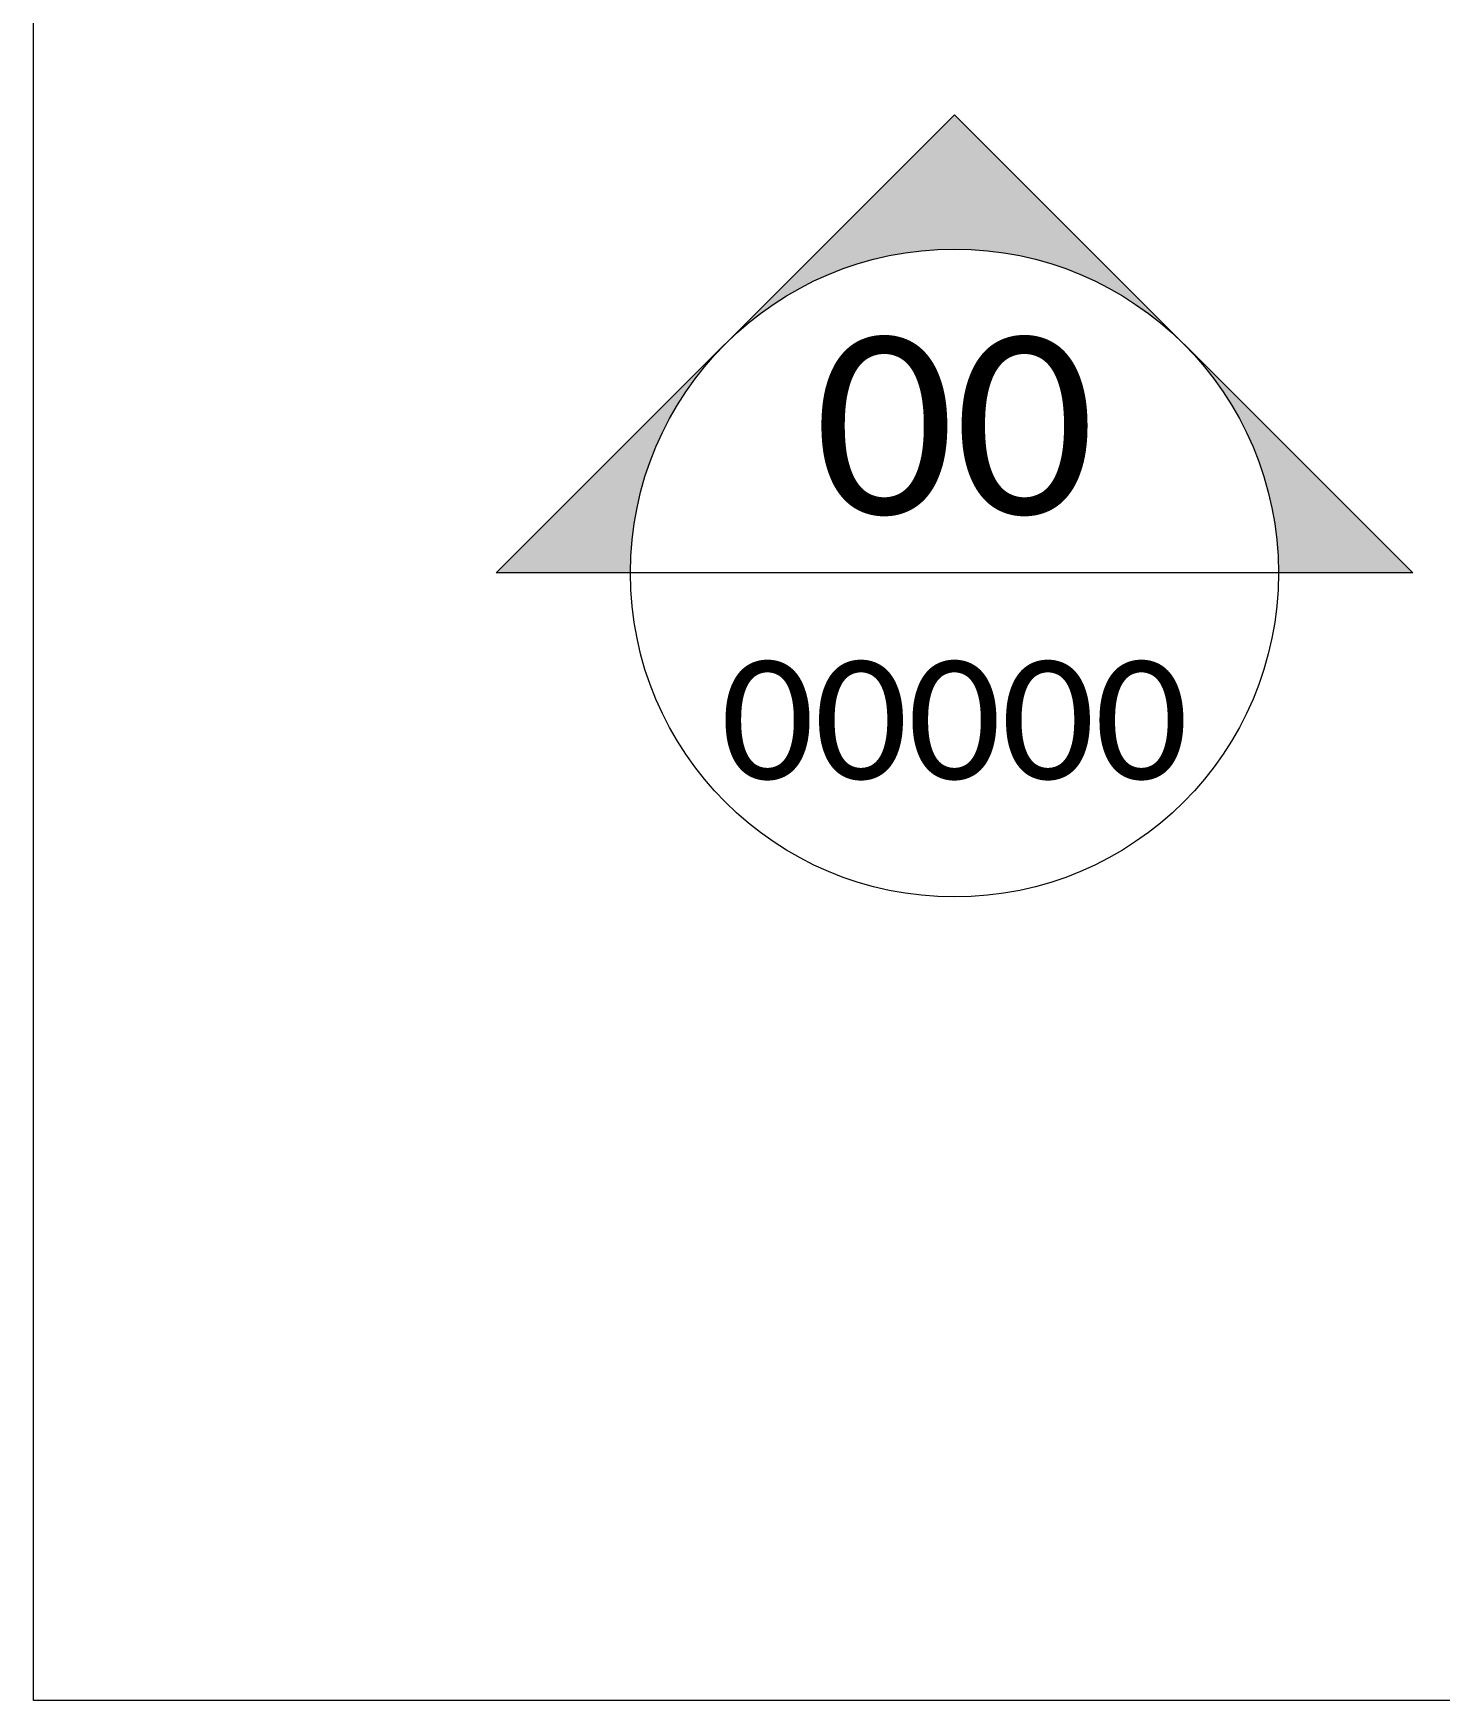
# Model space of a CAD drawing. Header units: millimetres. Extents: x -18512 to 101824, y -95768 to 52898.
# Drawn here: x -17193 to -17074.1, y -3052.8 to -2911.9 of the extents above; entities that cross this region are included whole.
import ezdxf
from ezdxf.enums import TextEntityAlignment as Align

# ---------------------------------------------------------------- set-up
doc = ezdxf.new("R2010")
doc.units = ezdxf.units.MM
doc.header["$LTSCALE"] = 25
doc.layers.get('0').update_dxf_attribs({"color": 254, "lineweight": 0})
doc.styles.add('FW_Calibri', font='calibri.ttf')
doc.styles.get("Standard").update_dxf_attribs({"font": 'arial.ttf'})

# ---------------------------------------------------------------- blocks, each defined once
blk = doc.blocks.new('arrow_01')
h = blk.add_hatch(color=256)
h.paths.add_polyline_path([(-3.873, 3.873), (-7.745, 0), (-5.477, 0, -0.198912)])
h.paths.add_polyline_path([(0, 7.745), (-3.873, 3.873, -0.414214), (3.873, 3.873)])
h.paths.add_polyline_path([(3.873, 3.873, -0.198912), (5.477, 0), (7.745, 0)])
blk.add_line((5.477, 0), (-5.477, 0))
blk.add_lwpolyline([(-5.477, 0), (-7.745, 0), (0, 7.745), (7.745, 0), (5.477, 0)])
blk.add_circle((0, 0), 5.477)
for tag, height, p in [('REF1', 3, (0, 2.489)), ('REF2', 2, (0, -2.489))]:
    blk.add_attdef(tag, text='', height=height).set_placement(p, align=Align.MIDDLE_CENTER)

msp = doc.modelspace()

# ---------------------------------------------------------------- linework, layer by layer
at = {"lineweight": 0}
msp.add_lwpolyline([(-17192.99, -2833.83), (-16839.3, -2833.83), (-16839.3, -3052.78), (-17192.99, -3052.78)], close=True, dxfattribs=at)

# ---------------------------------------------------------------- block references
ref = msp.add_blockref('arrow_01', (-17115.15, -2957.47), dxfattribs=dict(at, xscale=5, yscale=5, zscale=5))
ref.add_attrib('REF1', '00', dxfattribs={"height": 15, "style": 'FW_Calibri'}).set_placement((-17115.15, -2945.02), align=Align.MIDDLE_CENTER)
ref.add_attrib('REF2', '00000', dxfattribs={"height": 10, "style": 'FW_Calibri'}).set_placement((-17115.15, -2969.91), align=Align.MIDDLE_CENTER)
ref.add_attrib('REF1', '00', dxfattribs={"height": 15, "style": 'FW_Calibri'}).set_placement((-17115.15, -2945.02), align=Align.MIDDLE_CENTER)
ref.add_attrib('REF2', '00000', dxfattribs={"height": 10, "style": 'FW_Calibri'}).set_placement((-17115.15, -2969.91), align=Align.MIDDLE_CENTER)
ref.add_attrib('REF1', '00', dxfattribs={"height": 15, "style": 'FW_Calibri'}).set_placement((-17115.15, -2945.02), align=Align.MIDDLE_CENTER)
ref.add_attrib('REF2', '00000', dxfattribs={"height": 10, "style": 'FW_Calibri'}).set_placement((-17115.15, -2969.91), align=Align.MIDDLE_CENTER)
ref.add_attrib('REF1', '00', dxfattribs={"height": 15, "style": 'FW_Calibri'}).set_placement((-17115.15, -2945.02), align=Align.MIDDLE_CENTER)
ref.add_attrib('REF2', '00000', dxfattribs={"height": 10, "style": 'FW_Calibri'}).set_placement((-17115.15, -2969.91), align=Align.MIDDLE_CENTER)
ref.add_attrib('REF1', '00', dxfattribs={"height": 15, "style": 'FW_Calibri'}).set_placement((-17115.15, -2945.02), align=Align.MIDDLE_CENTER)
ref.add_attrib('REF2', '00000', dxfattribs={"height": 10, "style": 'FW_Calibri'}).set_placement((-17115.15, -2969.91), align=Align.MIDDLE_CENTER)
ref.add_attrib('REF1', '00', dxfattribs={"height": 15, "style": 'FW_Calibri'}).set_placement((-17115.15, -2945.02), align=Align.MIDDLE_CENTER)
ref.add_attrib('REF2', '00000', dxfattribs={"height": 10, "style": 'FW_Calibri'}).set_placement((-17115.15, -2969.91), align=Align.MIDDLE_CENTER)
ref.add_attrib('REF1', '00', dxfattribs={"height": 15, "style": 'FW_Calibri'}).set_placement((-17115.15, -2945.02), align=Align.MIDDLE_CENTER)
ref.add_attrib('REF2', '00000', dxfattribs={"height": 10, "style": 'FW_Calibri'}).set_placement((-17115.15, -2969.91), align=Align.MIDDLE_CENTER)
ref.add_attrib('REF1', '00', dxfattribs={"height": 15, "style": 'FW_Calibri'}).set_placement((-17115.15, -2945.02), align=Align.MIDDLE_CENTER)
ref.add_attrib('REF2', '00000', dxfattribs={"height": 10, "style": 'FW_Calibri'}).set_placement((-17115.15, -2969.91), align=Align.MIDDLE_CENTER)
ref.add_attrib('REF1', '00', dxfattribs={"height": 15, "style": 'FW_Calibri'}).set_placement((-17115.15, -2945.02), align=Align.MIDDLE_CENTER)
ref.add_attrib('REF2', '00000', dxfattribs={"height": 10, "style": 'FW_Calibri'}).set_placement((-17115.15, -2969.91), align=Align.MIDDLE_CENTER)
ref.add_attrib('REF1', '00', dxfattribs={"height": 15, "style": 'FW_Calibri'}).set_placement((-17115.15, -2945.02), align=Align.MIDDLE_CENTER)
ref.add_attrib('REF2', '00000', dxfattribs={"height": 10, "style": 'FW_Calibri'}).set_placement((-17115.15, -2969.91), align=Align.MIDDLE_CENTER)
ref.add_attrib('REF1', '00', dxfattribs={"height": 15, "style": 'FW_Calibri'}).set_placement((-17115.15, -2945.02), align=Align.MIDDLE_CENTER)
ref.add_attrib('REF2', '00000', dxfattribs={"height": 10, "style": 'FW_Calibri'}).set_placement((-17115.15, -2969.91), align=Align.MIDDLE_CENTER)
ref.add_attrib('REF1', '00', dxfattribs={"height": 15, "style": 'FW_Calibri'}).set_placement((-17115.15, -2945.02), align=Align.MIDDLE_CENTER)
ref.add_attrib('REF2', '00000', dxfattribs={"height": 10, "style": 'FW_Calibri'}).set_placement((-17115.15, -2969.91), align=Align.MIDDLE_CENTER)
ref.add_attrib('REF1', '00', dxfattribs={"height": 15, "style": 'FW_Calibri'}).set_placement((-17115.15, -2945.02), align=Align.MIDDLE_CENTER)
ref.add_attrib('REF2', '00000', dxfattribs={"height": 10, "style": 'FW_Calibri'}).set_placement((-17115.15, -2969.91), align=Align.MIDDLE_CENTER)
ref.add_attrib('REF1', '00', dxfattribs={"height": 15, "style": 'FW_Calibri'}).set_placement((-17115.15, -2945.02), align=Align.MIDDLE_CENTER)
ref.add_attrib('REF2', '00000', dxfattribs={"height": 10, "style": 'FW_Calibri'}).set_placement((-17115.15, -2969.91), align=Align.MIDDLE_CENTER)
ref.add_attrib('REF1', '00', dxfattribs={"height": 15, "style": 'FW_Calibri'}).set_placement((-17115.15, -2945.02), align=Align.MIDDLE_CENTER)
ref.add_attrib('REF2', '00000', dxfattribs={"height": 10, "style": 'FW_Calibri'}).set_placement((-17115.15, -2969.91), align=Align.MIDDLE_CENTER)
ref.add_attrib('REF1', '00', dxfattribs={"height": 15, "style": 'FW_Calibri'}).set_placement((-17115.15, -2945.02), align=Align.MIDDLE_CENTER)
ref.add_attrib('REF2', '00000', dxfattribs={"height": 10, "style": 'FW_Calibri'}).set_placement((-17115.15, -2969.91), align=Align.MIDDLE_CENTER)
ref.add_attrib('REF1', '00', dxfattribs={"height": 15, "style": 'FW_Calibri'}).set_placement((-17115.15, -2945.02), align=Align.MIDDLE_CENTER)
ref.add_attrib('REF2', '00000', dxfattribs={"height": 10, "style": 'FW_Calibri'}).set_placement((-17115.15, -2969.91), align=Align.MIDDLE_CENTER)
ref.add_attrib('REF1', '00', dxfattribs={"height": 15, "style": 'FW_Calibri'}).set_placement((-17115.15, -2945.02), align=Align.MIDDLE_CENTER)
ref.add_attrib('REF2', '00000', dxfattribs={"height": 10, "style": 'FW_Calibri'}).set_placement((-17115.15, -2969.91), align=Align.MIDDLE_CENTER)
ref.add_attrib('REF1', '00', dxfattribs={"height": 15, "style": 'FW_Calibri'}).set_placement((-17115.15, -2945.02), align=Align.MIDDLE_CENTER)
ref.add_attrib('REF2', '00000', dxfattribs={"height": 10, "style": 'FW_Calibri'}).set_placement((-17115.15, -2969.91), align=Align.MIDDLE_CENTER)
ref.add_attrib('REF1', '00', dxfattribs={"height": 15, "style": 'FW_Calibri'}).set_placement((-17115.15, -2945.02), align=Align.MIDDLE_CENTER)
ref.add_attrib('REF2', '00000', dxfattribs={"height": 10, "style": 'FW_Calibri'}).set_placement((-17115.15, -2969.91), align=Align.MIDDLE_CENTER)
ref.add_attrib('REF1', '00', dxfattribs={"height": 15, "style": 'FW_Calibri'}).set_placement((-17115.15, -2945.02), align=Align.MIDDLE_CENTER)
ref.add_attrib('REF2', '00000', dxfattribs={"height": 10, "style": 'FW_Calibri'}).set_placement((-17115.15, -2969.91), align=Align.MIDDLE_CENTER)
ref.add_attrib('REF1', '00', dxfattribs={"height": 15, "style": 'FW_Calibri'}).set_placement((-17115.15, -2945.02), align=Align.MIDDLE_CENTER)
ref.add_attrib('REF2', '00000', dxfattribs={"height": 10, "style": 'FW_Calibri'}).set_placement((-17115.15, -2969.91), align=Align.MIDDLE_CENTER)
ref.add_attrib('REF1', '00', dxfattribs={"height": 15, "style": 'FW_Calibri'}).set_placement((-17115.15, -2945.02), align=Align.MIDDLE_CENTER)
ref.add_attrib('REF2', '00000', dxfattribs={"height": 10, "style": 'FW_Calibri'}).set_placement((-17115.15, -2969.91), align=Align.MIDDLE_CENTER)
ref.add_attrib('REF1', '00', dxfattribs={"height": 15, "style": 'FW_Calibri'}).set_placement((-17115.15, -2945.02), align=Align.MIDDLE_CENTER)
ref.add_attrib('REF2', '00000', dxfattribs={"height": 10, "style": 'FW_Calibri'}).set_placement((-17115.15, -2969.91), align=Align.MIDDLE_CENTER)
ref.add_attrib('REF1', '00', dxfattribs={"height": 15, "style": 'FW_Calibri'}).set_placement((-17115.15, -2945.02), align=Align.MIDDLE_CENTER)
ref.add_attrib('REF2', '00000', dxfattribs={"height": 10, "style": 'FW_Calibri'}).set_placement((-17115.15, -2969.91), align=Align.MIDDLE_CENTER)
ref.add_attrib('REF1', '00', dxfattribs={"height": 15, "style": 'FW_Calibri'}).set_placement((-17115.15, -2945.02), align=Align.MIDDLE_CENTER)
ref.add_attrib('REF2', '00000', dxfattribs={"height": 10, "style": 'FW_Calibri'}).set_placement((-17115.15, -2969.91), align=Align.MIDDLE_CENTER)
ref.add_attrib('REF1', '00', dxfattribs={"height": 15, "style": 'FW_Calibri'}).set_placement((-17115.15, -2945.02), align=Align.MIDDLE_CENTER)
ref.add_attrib('REF2', '00000', dxfattribs={"height": 10, "style": 'FW_Calibri'}).set_placement((-17115.15, -2969.91), align=Align.MIDDLE_CENTER)
ref.add_attrib('REF1', '00', dxfattribs={"height": 15, "style": 'FW_Calibri'}).set_placement((-17115.15, -2945.02), align=Align.MIDDLE_CENTER)
ref.add_attrib('REF2', '00000', dxfattribs={"height": 10, "style": 'FW_Calibri'}).set_placement((-17115.15, -2969.91), align=Align.MIDDLE_CENTER)
ref.add_attrib('REF1', '00', dxfattribs={"height": 15, "style": 'FW_Calibri'}).set_placement((-17115.15, -2945.02), align=Align.MIDDLE_CENTER)
ref.add_attrib('REF2', '00000', dxfattribs={"height": 10, "style": 'FW_Calibri'}).set_placement((-17115.15, -2969.91), align=Align.MIDDLE_CENTER)
ref.add_attrib('REF1', '00', dxfattribs={"height": 15, "style": 'FW_Calibri'}).set_placement((-17115.15, -2945.02), align=Align.MIDDLE_CENTER)
ref.add_attrib('REF2', '00000', dxfattribs={"height": 10, "style": 'FW_Calibri'}).set_placement((-17115.15, -2969.91), align=Align.MIDDLE_CENTER)
ref.add_attrib('REF1', '00', dxfattribs={"height": 15, "style": 'FW_Calibri'}).set_placement((-17115.15, -2945.02), align=Align.MIDDLE_CENTER)
ref.add_attrib('REF2', '00000', dxfattribs={"height": 10, "style": 'FW_Calibri'}).set_placement((-17115.15, -2969.91), align=Align.MIDDLE_CENTER)
ref.add_attrib('REF1', '00', dxfattribs={"height": 15, "style": 'FW_Calibri'}).set_placement((-17115.15, -2945.02), align=Align.MIDDLE_CENTER)
ref.add_attrib('REF2', '00000', dxfattribs={"height": 10, "style": 'FW_Calibri'}).set_placement((-17115.15, -2969.91), align=Align.MIDDLE_CENTER)
ref.add_attrib('REF1', '00', dxfattribs={"height": 15, "style": 'FW_Calibri'}).set_placement((-17115.15, -2945.02), align=Align.MIDDLE_CENTER)
ref.add_attrib('REF2', '00000', dxfattribs={"height": 10, "style": 'FW_Calibri'}).set_placement((-17115.15, -2969.91), align=Align.MIDDLE_CENTER)
ref.add_attrib('REF1', '00', dxfattribs={"height": 15, "style": 'FW_Calibri'}).set_placement((-17115.15, -2945.02), align=Align.MIDDLE_CENTER)
ref.add_attrib('REF2', '00000', dxfattribs={"height": 10, "style": 'FW_Calibri'}).set_placement((-17115.15, -2969.91), align=Align.MIDDLE_CENTER)
ref.add_attrib('REF1', '00', dxfattribs={"height": 15, "style": 'FW_Calibri'}).set_placement((-17115.15, -2945.02), align=Align.MIDDLE_CENTER)
ref.add_attrib('REF2', '00000', dxfattribs={"height": 10, "style": 'FW_Calibri'}).set_placement((-17115.15, -2969.91), align=Align.MIDDLE_CENTER)
ref.add_attrib('REF1', '00', dxfattribs={"height": 15, "style": 'FW_Calibri'}).set_placement((-17115.15, -2945.02), align=Align.MIDDLE_CENTER)
ref.add_attrib('REF2', '00000', dxfattribs={"height": 10, "style": 'FW_Calibri'}).set_placement((-17115.15, -2969.91), align=Align.MIDDLE_CENTER)
ref.add_attrib('REF1', '00', dxfattribs={"height": 15, "style": 'FW_Calibri'}).set_placement((-17115.15, -2945.02), align=Align.MIDDLE_CENTER)
ref.add_attrib('REF2', '00000', dxfattribs={"height": 10, "style": 'FW_Calibri'}).set_placement((-17115.15, -2969.91), align=Align.MIDDLE_CENTER)
ref.add_attrib('REF1', '00', dxfattribs={"height": 15, "style": 'FW_Calibri'}).set_placement((-17115.15, -2945.02), align=Align.MIDDLE_CENTER)
ref.add_attrib('REF2', '00000', dxfattribs={"height": 10, "style": 'FW_Calibri'}).set_placement((-17115.15, -2969.91), align=Align.MIDDLE_CENTER)
ref.add_attrib('REF1', '00', dxfattribs={"height": 15, "style": 'FW_Calibri'}).set_placement((-17115.15, -2945.02), align=Align.MIDDLE_CENTER)
ref.add_attrib('REF2', '00000', dxfattribs={"height": 10, "style": 'FW_Calibri'}).set_placement((-17115.15, -2969.91), align=Align.MIDDLE_CENTER)
ref.add_attrib('REF1', '00', dxfattribs={"height": 15, "style": 'FW_Calibri'}).set_placement((-17115.15, -2945.02), align=Align.MIDDLE_CENTER)
ref.add_attrib('REF2', '00000', dxfattribs={"height": 10, "style": 'FW_Calibri'}).set_placement((-17115.15, -2969.91), align=Align.MIDDLE_CENTER)
ref.add_attrib('REF1', '00', dxfattribs={"height": 15, "style": 'FW_Calibri'}).set_placement((-17115.15, -2945.02), align=Align.MIDDLE_CENTER)
ref.add_attrib('REF2', '00000', dxfattribs={"height": 10, "style": 'FW_Calibri'}).set_placement((-17115.15, -2969.91), align=Align.MIDDLE_CENTER)
ref.add_attrib('REF1', '00', dxfattribs={"height": 15, "style": 'FW_Calibri'}).set_placement((-17115.15, -2945.02), align=Align.MIDDLE_CENTER)
ref.add_attrib('REF2', '00000', dxfattribs={"height": 10, "style": 'FW_Calibri'}).set_placement((-17115.15, -2969.91), align=Align.MIDDLE_CENTER)
ref.add_attrib('REF1', '00', dxfattribs={"height": 15, "style": 'FW_Calibri'}).set_placement((-17115.15, -2945.02), align=Align.MIDDLE_CENTER)
ref.add_attrib('REF2', '00000', dxfattribs={"height": 10, "style": 'FW_Calibri'}).set_placement((-17115.15, -2969.91), align=Align.MIDDLE_CENTER)
ref.add_attrib('REF1', '00', dxfattribs={"height": 15, "style": 'FW_Calibri'}).set_placement((-17115.15, -2945.02), align=Align.MIDDLE_CENTER)
ref.add_attrib('REF2', '00000', dxfattribs={"height": 10, "style": 'FW_Calibri'}).set_placement((-17115.15, -2969.91), align=Align.MIDDLE_CENTER)
ref.add_attrib('REF1', '00', dxfattribs={"height": 15, "style": 'FW_Calibri'}).set_placement((-17115.15, -2945.02), align=Align.MIDDLE_CENTER)
ref.add_attrib('REF2', '00000', dxfattribs={"height": 10, "style": 'FW_Calibri'}).set_placement((-17115.15, -2969.91), align=Align.MIDDLE_CENTER)
ref.add_attrib('REF1', '00', dxfattribs={"height": 15, "style": 'FW_Calibri'}).set_placement((-17115.15, -2945.02), align=Align.MIDDLE_CENTER)
ref.add_attrib('REF2', '00000', dxfattribs={"height": 10, "style": 'FW_Calibri'}).set_placement((-17115.15, -2969.91), align=Align.MIDDLE_CENTER)
ref.add_attrib('REF1', '00', dxfattribs={"height": 15, "style": 'FW_Calibri'}).set_placement((-17115.15, -2945.02), align=Align.MIDDLE_CENTER)
ref.add_attrib('REF2', '00000', dxfattribs={"height": 10, "style": 'FW_Calibri'}).set_placement((-17115.15, -2969.91), align=Align.MIDDLE_CENTER)
ref.add_attrib('REF1', '00', dxfattribs={"height": 15, "style": 'FW_Calibri'}).set_placement((-17115.15, -2945.02), align=Align.MIDDLE_CENTER)
ref.add_attrib('REF2', '00000', dxfattribs={"height": 10, "style": 'FW_Calibri'}).set_placement((-17115.15, -2969.91), align=Align.MIDDLE_CENTER)
ref.add_attrib('REF1', '00', dxfattribs={"height": 15, "style": 'FW_Calibri'}).set_placement((-17115.15, -2945.02), align=Align.MIDDLE_CENTER)
ref.add_attrib('REF2', '00000', dxfattribs={"height": 10, "style": 'FW_Calibri'}).set_placement((-17115.15, -2969.91), align=Align.MIDDLE_CENTER)
ref.add_attrib('REF1', '00', dxfattribs={"height": 15, "style": 'FW_Calibri'}).set_placement((-17115.15, -2945.02), align=Align.MIDDLE_CENTER)
ref.add_attrib('REF2', '00000', dxfattribs={"height": 10, "style": 'FW_Calibri'}).set_placement((-17115.15, -2969.91), align=Align.MIDDLE_CENTER)
ref.add_attrib('REF1', '00', dxfattribs={"height": 15, "style": 'FW_Calibri'}).set_placement((-17115.15, -2945.02), align=Align.MIDDLE_CENTER)
ref.add_attrib('REF2', '00000', dxfattribs={"height": 10, "style": 'FW_Calibri'}).set_placement((-17115.15, -2969.91), align=Align.MIDDLE_CENTER)
ref.add_attrib('REF1', '00', dxfattribs={"height": 15, "style": 'FW_Calibri'}).set_placement((-17115.15, -2945.02), align=Align.MIDDLE_CENTER)
ref.add_attrib('REF2', '00000', dxfattribs={"height": 10, "style": 'FW_Calibri'}).set_placement((-17115.15, -2969.91), align=Align.MIDDLE_CENTER)
ref.add_attrib('REF1', '00', dxfattribs={"height": 15, "style": 'FW_Calibri'}).set_placement((-17115.15, -2945.02), align=Align.MIDDLE_CENTER)
ref.add_attrib('REF2', '00000', dxfattribs={"height": 10, "style": 'FW_Calibri'}).set_placement((-17115.15, -2969.91), align=Align.MIDDLE_CENTER)
ref.add_attrib('REF1', '00', dxfattribs={"height": 15, "style": 'FW_Calibri'}).set_placement((-17115.15, -2945.02), align=Align.MIDDLE_CENTER)
ref.add_attrib('REF2', '00000', dxfattribs={"height": 10, "style": 'FW_Calibri'}).set_placement((-17115.15, -2969.91), align=Align.MIDDLE_CENTER)
ref.add_attrib('REF1', '00', dxfattribs={"height": 15, "style": 'FW_Calibri'}).set_placement((-17115.15, -2945.02), align=Align.MIDDLE_CENTER)
ref.add_attrib('REF2', '00000', dxfattribs={"height": 10, "style": 'FW_Calibri'}).set_placement((-17115.15, -2969.91), align=Align.MIDDLE_CENTER)
ref.add_attrib('REF1', '00', dxfattribs={"height": 15, "style": 'FW_Calibri'}).set_placement((-17115.15, -2945.02), align=Align.MIDDLE_CENTER)
ref.add_attrib('REF2', '00000', dxfattribs={"height": 10, "style": 'FW_Calibri'}).set_placement((-17115.15, -2969.91), align=Align.MIDDLE_CENTER)
ref.add_attrib('REF1', '00', dxfattribs={"height": 15, "style": 'FW_Calibri'}).set_placement((-17115.15, -2945.02), align=Align.MIDDLE_CENTER)
ref.add_attrib('REF2', '00000', dxfattribs={"height": 10, "style": 'FW_Calibri'}).set_placement((-17115.15, -2969.91), align=Align.MIDDLE_CENTER)
ref.add_attrib('REF1', '00', dxfattribs={"height": 15, "style": 'FW_Calibri'}).set_placement((-17115.15, -2945.02), align=Align.MIDDLE_CENTER)
ref.add_attrib('REF2', '00000', dxfattribs={"height": 10, "style": 'FW_Calibri'}).set_placement((-17115.15, -2969.91), align=Align.MIDDLE_CENTER)
ref.add_attrib('REF1', '00', dxfattribs={"height": 15, "style": 'FW_Calibri'}).set_placement((-17115.15, -2945.02), align=Align.MIDDLE_CENTER)
ref.add_attrib('REF2', '00000', dxfattribs={"height": 10, "style": 'FW_Calibri'}).set_placement((-17115.15, -2969.91), align=Align.MIDDLE_CENTER)
ref.add_attrib('REF1', '00', dxfattribs={"height": 15, "style": 'FW_Calibri'}).set_placement((-17115.15, -2945.02), align=Align.MIDDLE_CENTER)
ref.add_attrib('REF2', '00000', dxfattribs={"height": 10, "style": 'FW_Calibri'}).set_placement((-17115.15, -2969.91), align=Align.MIDDLE_CENTER)
ref.add_attrib('REF1', '00', dxfattribs={"height": 15, "style": 'FW_Calibri'}).set_placement((-17115.15, -2945.02), align=Align.MIDDLE_CENTER)
ref.add_attrib('REF2', '00000', dxfattribs={"height": 10, "style": 'FW_Calibri'}).set_placement((-17115.15, -2969.91), align=Align.MIDDLE_CENTER)
ref.add_attrib('REF1', '00', dxfattribs={"height": 15, "style": 'FW_Calibri'}).set_placement((-17115.15, -2945.02), align=Align.MIDDLE_CENTER)
ref.add_attrib('REF2', '00000', dxfattribs={"height": 10, "style": 'FW_Calibri'}).set_placement((-17115.15, -2969.91), align=Align.MIDDLE_CENTER)
ref.add_attrib('REF1', '00', dxfattribs={"height": 15, "style": 'FW_Calibri'}).set_placement((-17115.15, -2945.02), align=Align.MIDDLE_CENTER)
ref.add_attrib('REF2', '00000', dxfattribs={"height": 10, "style": 'FW_Calibri'}).set_placement((-17115.15, -2969.91), align=Align.MIDDLE_CENTER)
ref.add_attrib('REF1', '00', dxfattribs={"height": 15, "style": 'FW_Calibri'}).set_placement((-17115.15, -2945.02), align=Align.MIDDLE_CENTER)
ref.add_attrib('REF2', '00000', dxfattribs={"height": 10, "style": 'FW_Calibri'}).set_placement((-17115.15, -2969.91), align=Align.MIDDLE_CENTER)
ref.add_attrib('REF1', '00', dxfattribs={"height": 15, "style": 'FW_Calibri'}).set_placement((-17115.15, -2945.02), align=Align.MIDDLE_CENTER)
ref.add_attrib('REF2', '00000', dxfattribs={"height": 10, "style": 'FW_Calibri'}).set_placement((-17115.15, -2969.91), align=Align.MIDDLE_CENTER)
ref.add_attrib('REF1', '00', dxfattribs={"height": 15, "style": 'FW_Calibri'}).set_placement((-17115.15, -2945.02), align=Align.MIDDLE_CENTER)
ref.add_attrib('REF2', '00000', dxfattribs={"height": 10, "style": 'FW_Calibri'}).set_placement((-17115.15, -2969.91), align=Align.MIDDLE_CENTER)
ref.add_attrib('REF1', '00', dxfattribs={"height": 15, "style": 'FW_Calibri'}).set_placement((-17115.15, -2945.02), align=Align.MIDDLE_CENTER)
ref.add_attrib('REF2', '00000', dxfattribs={"height": 10, "style": 'FW_Calibri'}).set_placement((-17115.15, -2969.91), align=Align.MIDDLE_CENTER)
ref.add_attrib('REF1', '00', dxfattribs={"height": 15, "style": 'FW_Calibri'}).set_placement((-17115.15, -2945.02), align=Align.MIDDLE_CENTER)
ref.add_attrib('REF2', '00000', dxfattribs={"height": 10, "style": 'FW_Calibri'}).set_placement((-17115.15, -2969.91), align=Align.MIDDLE_CENTER)
ref.add_attrib('REF1', '00', dxfattribs={"height": 15, "style": 'FW_Calibri'}).set_placement((-17115.15, -2945.02), align=Align.MIDDLE_CENTER)
ref.add_attrib('REF2', '00000', dxfattribs={"height": 10, "style": 'FW_Calibri'}).set_placement((-17115.15, -2969.91), align=Align.MIDDLE_CENTER)
ref.add_attrib('REF1', '00', dxfattribs={"height": 15, "style": 'FW_Calibri'}).set_placement((-17115.15, -2945.02), align=Align.MIDDLE_CENTER)
ref.add_attrib('REF2', '00000', dxfattribs={"height": 10, "style": 'FW_Calibri'}).set_placement((-17115.15, -2969.91), align=Align.MIDDLE_CENTER)
ref.add_attrib('REF1', '00', dxfattribs={"height": 15, "style": 'FW_Calibri'}).set_placement((-17115.15, -2945.02), align=Align.MIDDLE_CENTER)
ref.add_attrib('REF2', '00000', dxfattribs={"height": 10, "style": 'FW_Calibri'}).set_placement((-17115.15, -2969.91), align=Align.MIDDLE_CENTER)
ref.add_attrib('REF1', '00', dxfattribs={"height": 15, "style": 'FW_Calibri'}).set_placement((-17115.15, -2945.02), align=Align.MIDDLE_CENTER)
ref.add_attrib('REF2', '00000', dxfattribs={"height": 10, "style": 'FW_Calibri'}).set_placement((-17115.15, -2969.91), align=Align.MIDDLE_CENTER)
ref.add_attrib('REF1', '00', dxfattribs={"height": 15, "style": 'FW_Calibri'}).set_placement((-17115.15, -2945.02), align=Align.MIDDLE_CENTER)
ref.add_attrib('REF2', '00000', dxfattribs={"height": 10, "style": 'FW_Calibri'}).set_placement((-17115.15, -2969.91), align=Align.MIDDLE_CENTER)
ref.add_attrib('REF1', '00', dxfattribs={"height": 15, "style": 'FW_Calibri'}).set_placement((-17115.15, -2945.02), align=Align.MIDDLE_CENTER)
ref.add_attrib('REF2', '00000', dxfattribs={"height": 10, "style": 'FW_Calibri'}).set_placement((-17115.15, -2969.91), align=Align.MIDDLE_CENTER)
ref.add_attrib('REF1', '00', dxfattribs={"height": 15, "style": 'FW_Calibri'}).set_placement((-17115.15, -2945.02), align=Align.MIDDLE_CENTER)
ref.add_attrib('REF2', '00000', dxfattribs={"height": 10, "style": 'FW_Calibri'}).set_placement((-17115.15, -2969.91), align=Align.MIDDLE_CENTER)
ref.add_attrib('REF1', '00', dxfattribs={"height": 15, "style": 'FW_Calibri'}).set_placement((-17115.15, -2945.02), align=Align.MIDDLE_CENTER)
ref.add_attrib('REF2', '00000', dxfattribs={"height": 10, "style": 'FW_Calibri'}).set_placement((-17115.15, -2969.91), align=Align.MIDDLE_CENTER)
ref.add_attrib('REF1', '00', dxfattribs={"height": 15, "style": 'FW_Calibri'}).set_placement((-17115.15, -2945.02), align=Align.MIDDLE_CENTER)
ref.add_attrib('REF2', '00000', dxfattribs={"height": 10, "style": 'FW_Calibri'}).set_placement((-17115.15, -2969.91), align=Align.MIDDLE_CENTER)
ref.add_attrib('REF1', '00', dxfattribs={"height": 15, "style": 'FW_Calibri'}).set_placement((-17115.15, -2945.02), align=Align.MIDDLE_CENTER)
ref.add_attrib('REF2', '00000', dxfattribs={"height": 10, "style": 'FW_Calibri'}).set_placement((-17115.15, -2969.91), align=Align.MIDDLE_CENTER)
ref.add_attrib('REF1', '00', dxfattribs={"height": 15, "style": 'FW_Calibri'}).set_placement((-17115.15, -2945.02), align=Align.MIDDLE_CENTER)
ref.add_attrib('REF2', '00000', dxfattribs={"height": 10, "style": 'FW_Calibri'}).set_placement((-17115.15, -2969.91), align=Align.MIDDLE_CENTER)
ref.add_attrib('REF1', '00', dxfattribs={"height": 15, "style": 'FW_Calibri'}).set_placement((-17115.15, -2945.02), align=Align.MIDDLE_CENTER)
ref.add_attrib('REF2', '00000', dxfattribs={"height": 10, "style": 'FW_Calibri'}).set_placement((-17115.15, -2969.91), align=Align.MIDDLE_CENTER)
ref.add_attrib('REF1', '00', dxfattribs={"height": 15, "style": 'FW_Calibri'}).set_placement((-17115.15, -2945.02), align=Align.MIDDLE_CENTER)
ref.add_attrib('REF2', '00000', dxfattribs={"height": 10, "style": 'FW_Calibri'}).set_placement((-17115.15, -2969.91), align=Align.MIDDLE_CENTER)
ref.add_attrib('REF1', '00', dxfattribs={"height": 15, "style": 'FW_Calibri'}).set_placement((-17115.15, -2945.02), align=Align.MIDDLE_CENTER)
ref.add_attrib('REF2', '00000', dxfattribs={"height": 10, "style": 'FW_Calibri'}).set_placement((-17115.15, -2969.91), align=Align.MIDDLE_CENTER)
ref.add_attrib('REF1', '00', dxfattribs={"height": 15, "style": 'FW_Calibri'}).set_placement((-17115.15, -2945.02), align=Align.MIDDLE_CENTER)
ref.add_attrib('REF2', '00000', dxfattribs={"height": 10, "style": 'FW_Calibri'}).set_placement((-17115.15, -2969.91), align=Align.MIDDLE_CENTER)
ref.add_attrib('REF1', '00', dxfattribs={"height": 15, "style": 'FW_Calibri'}).set_placement((-17115.15, -2945.02), align=Align.MIDDLE_CENTER)
ref.add_attrib('REF2', '00000', dxfattribs={"height": 10, "style": 'FW_Calibri'}).set_placement((-17115.15, -2969.91), align=Align.MIDDLE_CENTER)
ref.add_attrib('REF1', '00', dxfattribs={"height": 15, "style": 'FW_Calibri'}).set_placement((-17115.15, -2945.02), align=Align.MIDDLE_CENTER)
ref.add_attrib('REF2', '00000', dxfattribs={"height": 10, "style": 'FW_Calibri'}).set_placement((-17115.15, -2969.91), align=Align.MIDDLE_CENTER)
ref.add_attrib('REF1', '00', dxfattribs={"height": 15, "style": 'FW_Calibri'}).set_placement((-17115.15, -2945.02), align=Align.MIDDLE_CENTER)
ref.add_attrib('REF2', '00000', dxfattribs={"height": 10, "style": 'FW_Calibri'}).set_placement((-17115.15, -2969.91), align=Align.MIDDLE_CENTER)
ref.add_attrib('REF1', '00', dxfattribs={"height": 15, "style": 'FW_Calibri'}).set_placement((-17115.15, -2945.02), align=Align.MIDDLE_CENTER)
ref.add_attrib('REF2', '00000', dxfattribs={"height": 10, "style": 'FW_Calibri'}).set_placement((-17115.15, -2969.91), align=Align.MIDDLE_CENTER)
ref.add_attrib('REF1', '00', dxfattribs={"height": 15, "style": 'FW_Calibri'}).set_placement((-17115.15, -2945.02), align=Align.MIDDLE_CENTER)
ref.add_attrib('REF2', '00000', dxfattribs={"height": 10, "style": 'FW_Calibri'}).set_placement((-17115.15, -2969.91), align=Align.MIDDLE_CENTER)
ref.add_attrib('REF1', '00', dxfattribs={"height": 15, "style": 'FW_Calibri'}).set_placement((-17115.15, -2945.02), align=Align.MIDDLE_CENTER)
ref.add_attrib('REF2', '00000', dxfattribs={"height": 10, "style": 'FW_Calibri'}).set_placement((-17115.15, -2969.91), align=Align.MIDDLE_CENTER)
ref.add_attrib('REF1', '00', dxfattribs={"height": 15, "style": 'FW_Calibri'}).set_placement((-17115.15, -2945.02), align=Align.MIDDLE_CENTER)
ref.add_attrib('REF2', '00000', dxfattribs={"height": 10, "style": 'FW_Calibri'}).set_placement((-17115.15, -2969.91), align=Align.MIDDLE_CENTER)
ref.add_attrib('REF1', '00', dxfattribs={"height": 15, "style": 'FW_Calibri'}).set_placement((-17115.15, -2945.02), align=Align.MIDDLE_CENTER)
ref.add_attrib('REF2', '00000', dxfattribs={"height": 10, "style": 'FW_Calibri'}).set_placement((-17115.15, -2969.91), align=Align.MIDDLE_CENTER)
ref.add_attrib('REF1', '00', dxfattribs={"height": 15, "style": 'FW_Calibri'}).set_placement((-17115.15, -2945.02), align=Align.MIDDLE_CENTER)
ref.add_attrib('REF2', '00000', dxfattribs={"height": 10, "style": 'FW_Calibri'}).set_placement((-17115.15, -2969.91), align=Align.MIDDLE_CENTER)
ref.add_attrib('REF1', '00', dxfattribs={"height": 15, "style": 'FW_Calibri'}).set_placement((-17115.15, -2945.02), align=Align.MIDDLE_CENTER)
ref.add_attrib('REF2', '00000', dxfattribs={"height": 10, "style": 'FW_Calibri'}).set_placement((-17115.15, -2969.91), align=Align.MIDDLE_CENTER)
ref.add_attrib('REF1', '00', dxfattribs={"height": 15, "style": 'FW_Calibri'}).set_placement((-17115.15, -2945.02), align=Align.MIDDLE_CENTER)
ref.add_attrib('REF2', '00000', dxfattribs={"height": 10, "style": 'FW_Calibri'}).set_placement((-17115.15, -2969.91), align=Align.MIDDLE_CENTER)
ref.add_attrib('REF1', '00', dxfattribs={"height": 15, "style": 'FW_Calibri'}).set_placement((-17115.15, -2945.02), align=Align.MIDDLE_CENTER)
ref.add_attrib('REF2', '00000', dxfattribs={"height": 10, "style": 'FW_Calibri'}).set_placement((-17115.15, -2969.91), align=Align.MIDDLE_CENTER)
ref.add_attrib('REF1', '00', dxfattribs={"height": 15, "style": 'FW_Calibri'}).set_placement((-17115.15, -2945.02), align=Align.MIDDLE_CENTER)
ref.add_attrib('REF2', '00000', dxfattribs={"height": 10, "style": 'FW_Calibri'}).set_placement((-17115.15, -2969.91), align=Align.MIDDLE_CENTER)
ref.add_attrib('REF1', '00', dxfattribs={"height": 15, "style": 'FW_Calibri'}).set_placement((-17115.15, -2945.02), align=Align.MIDDLE_CENTER)
ref.add_attrib('REF2', '00000', dxfattribs={"height": 10, "style": 'FW_Calibri'}).set_placement((-17115.15, -2969.91), align=Align.MIDDLE_CENTER)
ref.add_attrib('REF1', '00', dxfattribs={"height": 15, "style": 'FW_Calibri'}).set_placement((-17115.15, -2945.02), align=Align.MIDDLE_CENTER)
ref.add_attrib('REF2', '00000', dxfattribs={"height": 10, "style": 'FW_Calibri'}).set_placement((-17115.15, -2969.91), align=Align.MIDDLE_CENTER)
ref.add_attrib('REF1', '00', dxfattribs={"height": 15, "style": 'FW_Calibri'}).set_placement((-17115.15, -2945.02), align=Align.MIDDLE_CENTER)
ref.add_attrib('REF2', '00000', dxfattribs={"height": 10, "style": 'FW_Calibri'}).set_placement((-17115.15, -2969.91), align=Align.MIDDLE_CENTER)
ref.add_attrib('REF1', '00', dxfattribs={"height": 15, "style": 'FW_Calibri'}).set_placement((-17115.15, -2945.02), align=Align.MIDDLE_CENTER)
ref.add_attrib('REF2', '00000', dxfattribs={"height": 10, "style": 'FW_Calibri'}).set_placement((-17115.15, -2969.91), align=Align.MIDDLE_CENTER)
ref.add_attrib('REF1', '00', dxfattribs={"height": 15, "style": 'FW_Calibri'}).set_placement((-17115.15, -2945.02), align=Align.MIDDLE_CENTER)
ref.add_attrib('REF2', '00000', dxfattribs={"height": 10, "style": 'FW_Calibri'}).set_placement((-17115.15, -2969.91), align=Align.MIDDLE_CENTER)
ref.add_attrib('REF1', '00', dxfattribs={"height": 15, "style": 'FW_Calibri'}).set_placement((-17115.15, -2945.02), align=Align.MIDDLE_CENTER)
ref.add_attrib('REF2', '00000', dxfattribs={"height": 10, "style": 'FW_Calibri'}).set_placement((-17115.15, -2969.91), align=Align.MIDDLE_CENTER)
ref.add_attrib('REF1', '00', dxfattribs={"height": 15, "style": 'FW_Calibri'}).set_placement((-17115.15, -2945.02), align=Align.MIDDLE_CENTER)
ref.add_attrib('REF2', '00000', dxfattribs={"height": 10, "style": 'FW_Calibri'}).set_placement((-17115.15, -2969.91), align=Align.MIDDLE_CENTER)
ref.add_attrib('REF1', '00', dxfattribs={"height": 15, "style": 'FW_Calibri'}).set_placement((-17115.15, -2945.02), align=Align.MIDDLE_CENTER)
ref.add_attrib('REF2', '00000', dxfattribs={"height": 10, "style": 'FW_Calibri'}).set_placement((-17115.15, -2969.91), align=Align.MIDDLE_CENTER)
ref.add_attrib('REF1', '00', dxfattribs={"height": 15, "style": 'FW_Calibri'}).set_placement((-17115.15, -2945.02), align=Align.MIDDLE_CENTER)
ref.add_attrib('REF2', '00000', dxfattribs={"height": 10, "style": 'FW_Calibri'}).set_placement((-17115.15, -2969.91), align=Align.MIDDLE_CENTER)
ref.add_attrib('REF1', '00', dxfattribs={"height": 15, "style": 'FW_Calibri'}).set_placement((-17115.15, -2945.02), align=Align.MIDDLE_CENTER)
ref.add_attrib('REF2', '00000', dxfattribs={"height": 10, "style": 'FW_Calibri'}).set_placement((-17115.15, -2969.91), align=Align.MIDDLE_CENTER)
ref.add_attrib('REF1', '00', dxfattribs={"height": 15, "style": 'FW_Calibri'}).set_placement((-17115.15, -2945.02), align=Align.MIDDLE_CENTER)
ref.add_attrib('REF2', '00000', dxfattribs={"height": 10, "style": 'FW_Calibri'}).set_placement((-17115.15, -2969.91), align=Align.MIDDLE_CENTER)
ref.add_attrib('REF1', '00', dxfattribs={"height": 15, "style": 'FW_Calibri'}).set_placement((-17115.15, -2945.02), align=Align.MIDDLE_CENTER)
ref.add_attrib('REF2', '00000', dxfattribs={"height": 10, "style": 'FW_Calibri'}).set_placement((-17115.15, -2969.91), align=Align.MIDDLE_CENTER)
ref.add_attrib('REF1', '00', dxfattribs={"height": 15, "style": 'FW_Calibri'}).set_placement((-17115.15, -2945.02), align=Align.MIDDLE_CENTER)
ref.add_attrib('REF2', '00000', dxfattribs={"height": 10, "style": 'FW_Calibri'}).set_placement((-17115.15, -2969.91), align=Align.MIDDLE_CENTER)
ref.add_attrib('REF1', '00', dxfattribs={"height": 15, "style": 'FW_Calibri'}).set_placement((-17115.15, -2945.02), align=Align.MIDDLE_CENTER)
ref.add_attrib('REF2', '00000', dxfattribs={"height": 10, "style": 'FW_Calibri'}).set_placement((-17115.15, -2969.91), align=Align.MIDDLE_CENTER)
ref.add_attrib('REF1', '00', dxfattribs={"height": 15, "style": 'FW_Calibri'}).set_placement((-17115.15, -2945.02), align=Align.MIDDLE_CENTER)
ref.add_attrib('REF2', '00000', dxfattribs={"height": 10, "style": 'FW_Calibri'}).set_placement((-17115.15, -2969.91), align=Align.MIDDLE_CENTER)
ref.add_attrib('REF1', '00', dxfattribs={"height": 15, "style": 'FW_Calibri'}).set_placement((-17115.15, -2945.02), align=Align.MIDDLE_CENTER)
ref.add_attrib('REF2', '00000', dxfattribs={"height": 10, "style": 'FW_Calibri'}).set_placement((-17115.15, -2969.91), align=Align.MIDDLE_CENTER)
ref.add_attrib('REF1', '00', dxfattribs={"height": 15, "style": 'FW_Calibri'}).set_placement((-17115.15, -2945.02), align=Align.MIDDLE_CENTER)
ref.add_attrib('REF2', '00000', dxfattribs={"height": 10, "style": 'FW_Calibri'}).set_placement((-17115.15, -2969.91), align=Align.MIDDLE_CENTER)
ref.add_attrib('REF1', '00', dxfattribs={"height": 15, "style": 'FW_Calibri'}).set_placement((-17115.15, -2945.02), align=Align.MIDDLE_CENTER)
ref.add_attrib('REF2', '00000', dxfattribs={"height": 10, "style": 'FW_Calibri'}).set_placement((-17115.15, -2969.91), align=Align.MIDDLE_CENTER)
ref.add_attrib('REF1', '00', dxfattribs={"height": 15, "style": 'FW_Calibri'}).set_placement((-17115.15, -2945.02), align=Align.MIDDLE_CENTER)
ref.add_attrib('REF2', '00000', dxfattribs={"height": 10, "style": 'FW_Calibri'}).set_placement((-17115.15, -2969.91), align=Align.MIDDLE_CENTER)
ref.add_attrib('REF1', '00', dxfattribs={"height": 15, "style": 'FW_Calibri'}).set_placement((-17115.15, -2945.02), align=Align.MIDDLE_CENTER)
ref.add_attrib('REF2', '00000', dxfattribs={"height": 10, "style": 'FW_Calibri'}).set_placement((-17115.15, -2969.91), align=Align.MIDDLE_CENTER)
ref.add_attrib('REF1', '00', dxfattribs={"height": 15, "style": 'FW_Calibri'}).set_placement((-17115.15, -2945.02), align=Align.MIDDLE_CENTER)
ref.add_attrib('REF2', '00000', dxfattribs={"height": 10, "style": 'FW_Calibri'}).set_placement((-17115.15, -2969.91), align=Align.MIDDLE_CENTER)
ref.add_attrib('REF1', '00', dxfattribs={"height": 15, "style": 'FW_Calibri'}).set_placement((-17115.15, -2945.02), align=Align.MIDDLE_CENTER)
ref.add_attrib('REF2', '00000', dxfattribs={"height": 10, "style": 'FW_Calibri'}).set_placement((-17115.15, -2969.91), align=Align.MIDDLE_CENTER)
ref.add_attrib('REF1', '00', dxfattribs={"height": 15, "style": 'FW_Calibri'}).set_placement((-17115.15, -2945.02), align=Align.MIDDLE_CENTER)
ref.add_attrib('REF2', '00000', dxfattribs={"height": 10, "style": 'FW_Calibri'}).set_placement((-17115.15, -2969.91), align=Align.MIDDLE_CENTER)
ref.add_attrib('REF1', '00', dxfattribs={"height": 15, "style": 'FW_Calibri'}).set_placement((-17115.15, -2945.02), align=Align.MIDDLE_CENTER)
ref.add_attrib('REF2', '00000', dxfattribs={"height": 10, "style": 'FW_Calibri'}).set_placement((-17115.15, -2969.91), align=Align.MIDDLE_CENTER)
ref.add_attrib('REF1', '00', dxfattribs={"height": 15, "style": 'FW_Calibri'}).set_placement((-17115.15, -2945.02), align=Align.MIDDLE_CENTER)
ref.add_attrib('REF2', '00000', dxfattribs={"height": 10, "style": 'FW_Calibri'}).set_placement((-17115.15, -2969.91), align=Align.MIDDLE_CENTER)
ref.add_attrib('REF1', '00', dxfattribs={"height": 15, "style": 'FW_Calibri'}).set_placement((-17115.15, -2945.02), align=Align.MIDDLE_CENTER)
ref.add_attrib('REF2', '00000', dxfattribs={"height": 10, "style": 'FW_Calibri'}).set_placement((-17115.15, -2969.91), align=Align.MIDDLE_CENTER)
ref.add_attrib('REF1', '00', dxfattribs={"height": 15, "style": 'FW_Calibri'}).set_placement((-17115.15, -2945.02), align=Align.MIDDLE_CENTER)
ref.add_attrib('REF2', '00000', dxfattribs={"height": 10, "style": 'FW_Calibri'}).set_placement((-17115.15, -2969.91), align=Align.MIDDLE_CENTER)
ref.add_attrib('REF1', '00', dxfattribs={"height": 15, "style": 'FW_Calibri'}).set_placement((-17115.15, -2945.02), align=Align.MIDDLE_CENTER)
ref.add_attrib('REF2', '00000', dxfattribs={"height": 10, "style": 'FW_Calibri'}).set_placement((-17115.15, -2969.91), align=Align.MIDDLE_CENTER)
ref.add_attrib('REF1', '00', dxfattribs={"height": 15, "style": 'FW_Calibri'}).set_placement((-17115.15, -2945.02), align=Align.MIDDLE_CENTER)
ref.add_attrib('REF2', '00000', dxfattribs={"height": 10, "style": 'FW_Calibri'}).set_placement((-17115.15, -2969.91), align=Align.MIDDLE_CENTER)

doc.saveas('drawing.dxf')
